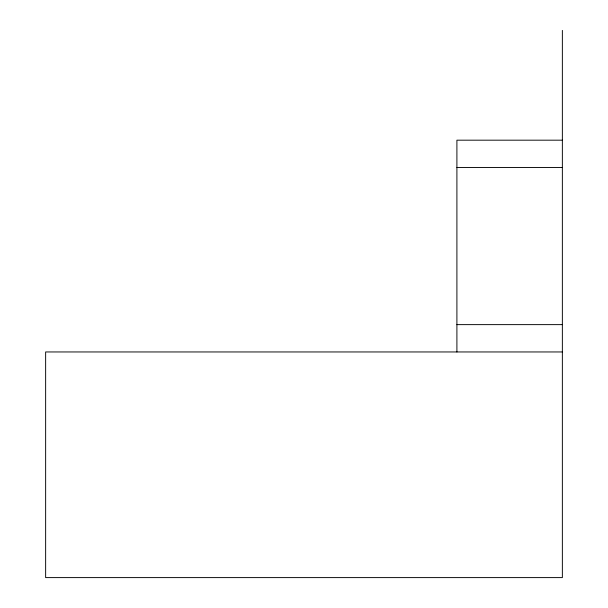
<?xml version="1.0" encoding="UTF-8"?>
<svg xmlns="http://www.w3.org/2000/svg" width="608" height="608" viewBox="0 0 608 608"><rect width="100%" height="100%" fill="white"/><g stroke="black" fill="none" stroke-linecap="round" stroke-linejoin="round"><path stroke-width="0.91" d="M562.362 140.182L456.904 140.182L456.904 351.956M456.904 167.504L562.362 167.504M456.904 324.626L562.362 324.626M562.362 351.956L45.638 351.956L45.638 577.6L562.362 577.6L562.362 30.4"/></g></svg>
